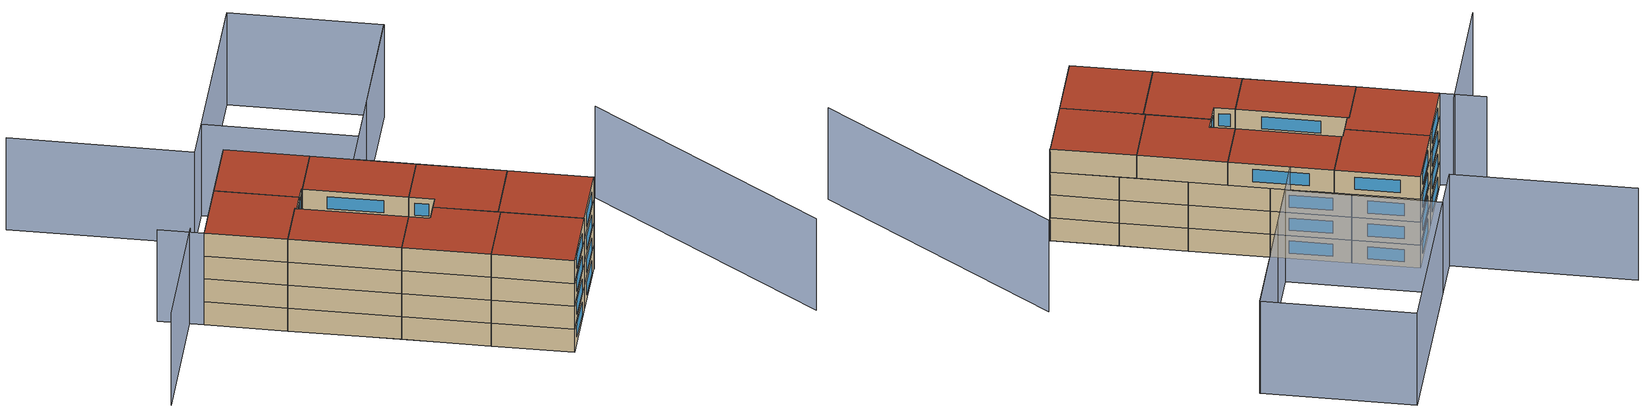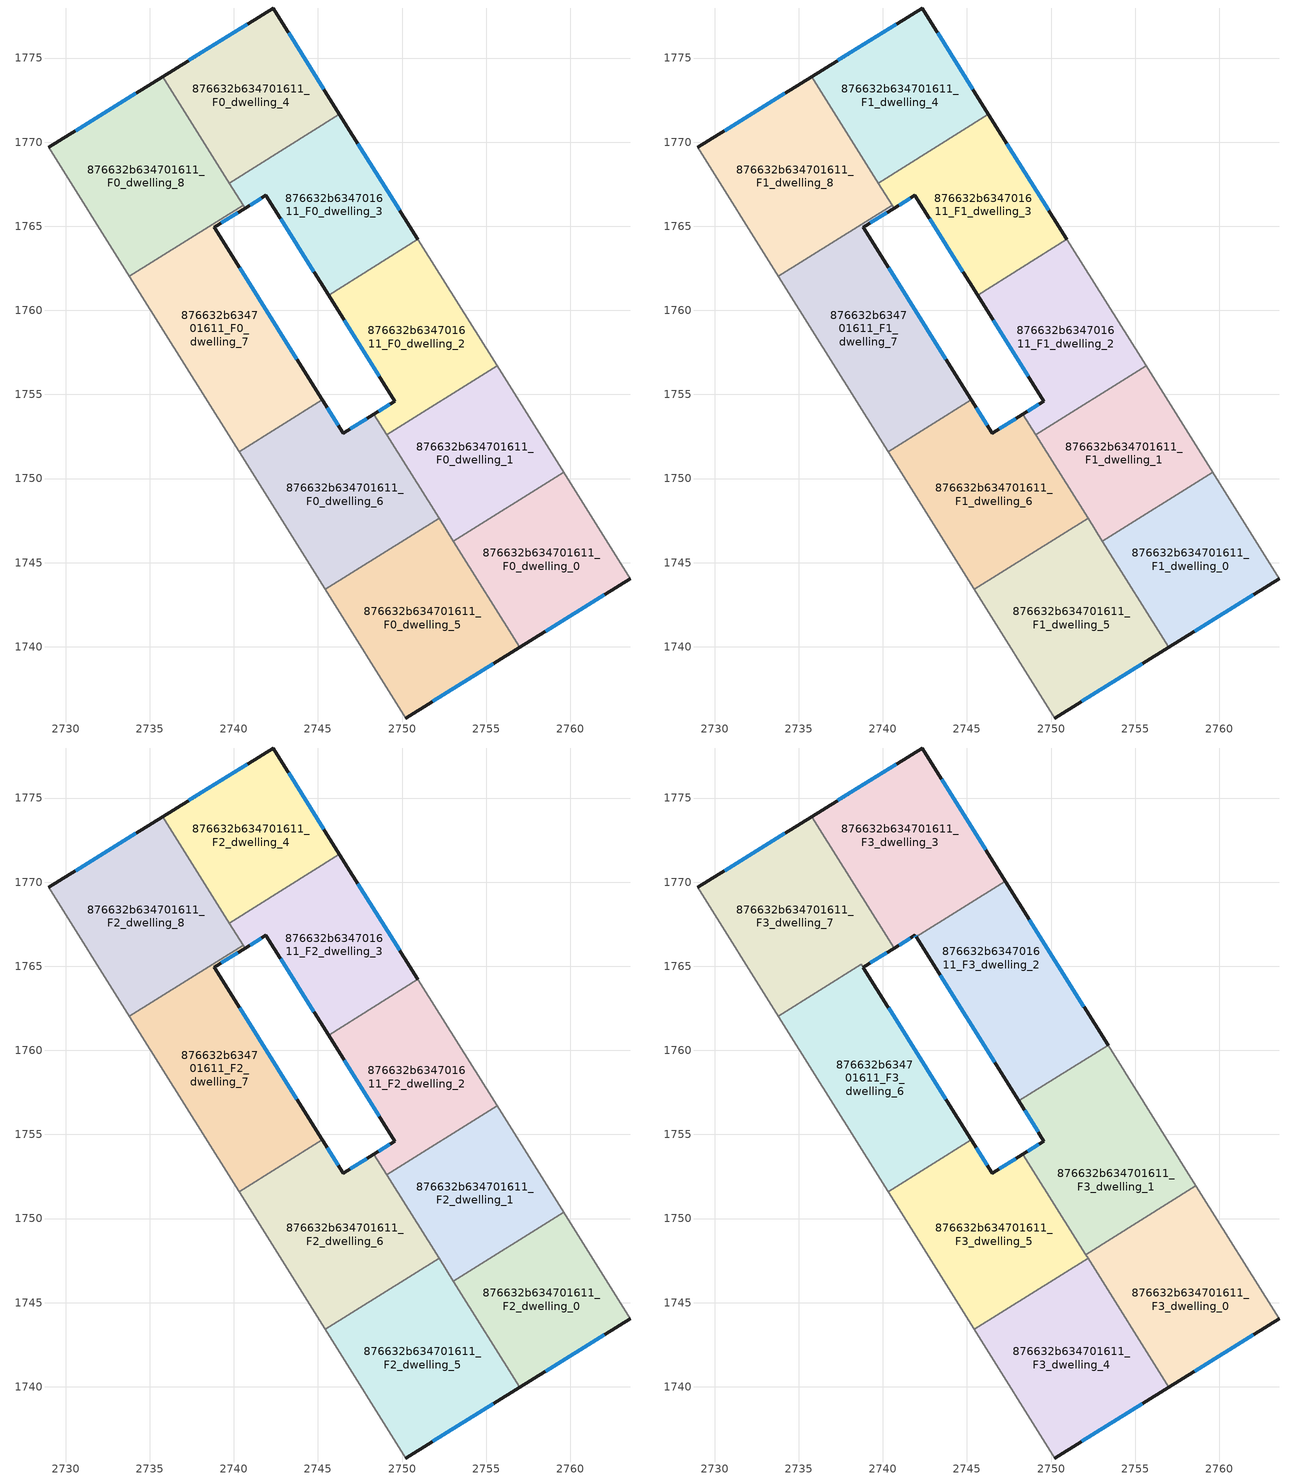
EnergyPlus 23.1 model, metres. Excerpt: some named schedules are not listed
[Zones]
876632b634701611_F0_dwelling_0
 floor ground (EU_floor_Construction): 2759.61,1750.38 2763.57,1744.06 2757,1739.98 2753.05,1746.29 z0
 wall outside (EU_wall_Construction): 2757,1739.98 2763.57,1744.06 z0:3
 wall adiabatic (EU_wall_Construction): 2763.57,1744.06 2759.61,1750.38 z0:3
 wall to 876632b634701611_F0_dwelling_1 (EU_wall_Construction): 2759.61,1750.38 2753.05,1746.29 z0:3
 wall to 876632b634701611_F0_dwelling_5 (EU_wall_Construction): 2753.05,1746.29 2757,1739.98 z0:3
 window (EU_Window_Construction): 2758.54,1740.94 2762.03,1743.1 z0.7:2.3
876632b634701611_F0_dwelling_1
 floor ground (EU_floor_Construction): 2755.65,1756.7 2759.61,1750.38 2753.05,1746.29 2749.1,1752.6 z0
 wall adiabatic (EU_wall_Construction): 2759.61,1750.38 2755.65,1756.7 z0:3
 wall to 876632b634701611_F0_dwelling_6 (EU_wall_Construction): 2749.1,1752.6 2752.21,1747.64 z0:3
 wall to 876632b634701611_F0_dwelling_2 (EU_wall_Construction): 2755.65,1756.7 2749.1,1752.6 z0:3
 wall to 876632b634701611_F0_dwelling_5 (EU_wall_Construction): 2752.21,1747.64 2753.06,1746.29 z0:3
876632b634701611_F0_dwelling_2
 floor ground (EU_floor_Construction): 2750.95,1764.21 2755.65,1756.7 2749.1,1752.6 2748.33,1753.83 2749.58,1754.61 2745.64,1760.89 z0
 wall outside (EU_wall_Construction): 2745.64,1760.89 2749.58,1754.61 2748.33,1753.83 z0:3
 wall to 876632b634701611_F0_dwelling_3 (EU_wall_Construction): 2750.95,1764.21 2745.64,1760.89 z0:3
 wall adiabatic (EU_wall_Construction): 2755.65,1756.7 2750.95,1764.21 z0:3
 wall to 876632b634701611_F0_dwelling_6 (EU_wall_Construction): 2748.33,1753.83 2749.1,1752.6 z0:3
 window (EU_Window_Construction): 2749.29,1754.43 2748.62,1754.02 / 2746.57,1759.42 2748.65,1756.09 z0.7:2.3
876632b634701611_F0_dwelling_3
 floor ground (EU_floor_Construction): 2746.28,1771.66 2750.95,1764.21 2745.64,1760.89 2741.91,1766.84 2740.67,1766.07 2739.74,1767.56 z0
 wall outside (EU_wall_Construction): 2750.95,1764.21 2746.28,1771.66 / 2740.67,1766.07 2741.91,1766.84 2745.64,1760.89 z0:3
 wall to 876632b634701611_F0_dwelling_4 (EU_wall_Construction): 2746.28,1771.66 2739.74,1767.56 z0:3
 wall to 876632b634701611_F0_dwelling_8 (EU_wall_Construction): 2739.74,1767.56 2740.56,1766.25 z0:3
 wall to 876632b634701611_F0_dwelling_7 (EU_wall_Construction): 2740.56,1766.25 2740.67,1766.07 z0:3
 window (EU_Window_Construction): 2749.85,1765.96 2747.38,1769.91 / 2742.79,1765.44 2744.77,1762.29 / 2740.96,1766.25 2741.62,1766.66 z0.7:2.3
876632b634701611_F0_dwelling_4
 floor ground (EU_floor_Construction): 2742.33,1777.97 2746.28,1771.66 2739.74,1767.56 2735.78,1773.89 z0
 wall outside (EU_wall_Construction): 2746.28,1771.66 2742.33,1777.97 2735.78,1773.89 z0:3
 wall to 876632b634701611_F0_dwelling_8 (EU_wall_Construction): 2735.78,1773.89 2739.74,1767.56 z0:3
 window (EU_Window_Construction): 2740.79,1777.02 2737.31,1774.85 / 2745.36,1773.14 2743.26,1776.49 z0.7:2.3
876632b634701611_F0_dwelling_5
 floor ground (EU_floor_Construction): 2752.21,1747.64 2757,1739.98 2750.23,1735.77 2745.45,1743.41 z0
 wall outside (EU_wall_Construction): 2750.23,1735.77 2757,1739.98 z0:3
 wall adiabatic (EU_wall_Construction): 2745.45,1743.41 2750.23,1735.77 z0:3
 wall to 876632b634701611_F0_dwelling_6 (EU_wall_Construction): 2752.21,1747.64 2745.45,1743.41 z0:3
 window (EU_Window_Construction): 2751.82,1736.76 2755.41,1738.99 z0.7:2.3
876632b634701611_F0_dwelling_6
 floor ground (EU_floor_Construction): 2748.33,1753.83 2752.21,1747.64 2745.45,1743.41 2740.32,1751.6 2745.25,1754.69 2746.5,1752.7 z0
 wall outside (EU_wall_Construction): 2748.33,1753.83 2746.5,1752.7 2745.25,1754.69 z0:3
 wall adiabatic (EU_wall_Construction): 2740.32,1751.6 2745.45,1743.41 z0:3
 wall to 876632b634701611_F0_dwelling_7 (EU_wall_Construction): 2745.25,1754.69 2740.32,1751.6 z0:3
 window (EU_Window_Construction): 2747.9,1753.57 2746.93,1752.96 / 2746.21,1753.16 2745.55,1754.22 z0.7:2.3
876632b634701611_F0_dwelling_7
 floor ground (EU_floor_Construction): 2740.67,1766.07 2738.84,1764.93 2745.25,1754.69 2740.32,1751.6 2733.8,1762.02 2740.56,1766.25 z0
 wall outside (EU_wall_Construction): 2745.25,1754.69 2738.84,1764.93 2740.67,1766.07 z0:3
 wall adiabatic (EU_wall_Construction): 2733.8,1762.02 2740.32,1751.6 z0:3
 wall to 876632b634701611_F0_dwelling_8 (EU_wall_Construction): 2740.56,1766.25 2733.8,1762.02 z0:3
 window (EU_Window_Construction): 2739.27,1765.19 2740.24,1765.8 / 2743.75,1757.09 2740.35,1762.52 z0.7:2.3
876632b634701611_F0_dwelling_8
 floor ground (EU_floor_Construction): 2735.78,1773.89 2740.56,1766.25 2733.8,1762.02 2729,1769.68 z0
 wall outside (EU_wall_Construction): 2735.78,1773.89 2729,1769.68 z0:3
 wall adiabatic (EU_wall_Construction): 2729,1769.68 2733.8,1762.02 z0:3
 window (EU_Window_Construction): 2734.18,1772.91 2730.59,1770.67 z0.7:2.3
876632b634701611_F1_dwelling_0
 floor to 876632b634701611_F0_dwelling_0 (EU_floor_Construction): 2759.61,1750.38 2763.57,1744.06 2757,1739.98 2753.05,1746.29 z3
 wall outside (EU_wall_Construction): 2757,1739.98 2763.57,1744.06 z3:6
 wall adiabatic (EU_wall_Construction): 2763.57,1744.06 2759.61,1750.38 z3:6
 wall to 876632b634701611_F1_dwelling_1 (EU_wall_Construction): 2759.61,1750.38 2753.05,1746.29 z3:6
 wall to 876632b634701611_F1_dwelling_5 (EU_wall_Construction): 2753.05,1746.29 2757,1739.98 z3:6
 window (EU_Window_Construction): 2758.54,1740.94 2762.03,1743.1 z3.7:5.3
876632b634701611_F1_dwelling_1
 floor to 876632b634701611_F0_dwelling_1 (EU_floor_Construction): 2755.65,1756.7 2759.61,1750.38 2753.05,1746.29 2749.1,1752.6 z3
 wall adiabatic (EU_wall_Construction): 2759.61,1750.38 2755.65,1756.7 z3:6
 wall to 876632b634701611_F1_dwelling_6 (EU_wall_Construction): 2749.1,1752.6 2752.21,1747.64 z3:6
 wall to 876632b634701611_F1_dwelling_2 (EU_wall_Construction): 2755.65,1756.7 2749.1,1752.6 z3:6
 wall to 876632b634701611_F1_dwelling_5 (EU_wall_Construction): 2752.21,1747.64 2753.06,1746.29 z3:6
876632b634701611_F1_dwelling_2
 floor to 876632b634701611_F0_dwelling_2 (EU_floor_Construction): 2750.95,1764.21 2755.65,1756.7 2749.1,1752.6 2748.33,1753.83 2749.58,1754.61 2745.64,1760.89 z3
 wall outside (EU_wall_Construction): 2745.64,1760.89 2749.58,1754.61 2748.33,1753.83 z3:6
 wall to 876632b634701611_F1_dwelling_3 (EU_wall_Construction): 2750.95,1764.21 2745.64,1760.89 z3:6
 wall adiabatic (EU_wall_Construction): 2755.65,1756.7 2750.95,1764.21 z3:6
 wall to 876632b634701611_F1_dwelling_6 (EU_wall_Construction): 2748.33,1753.83 2749.1,1752.6 z3:6
 window (EU_Window_Construction): 2749.29,1754.43 2748.62,1754.02 / 2746.57,1759.42 2748.65,1756.09 z3.7:5.3
876632b634701611_F1_dwelling_3
 floor to 876632b634701611_F0_dwelling_3 (EU_floor_Construction): 2746.28,1771.66 2750.95,1764.21 2745.64,1760.89 2741.91,1766.84 2740.67,1766.07 2739.74,1767.56 z3
 wall outside (EU_wall_Construction): 2750.95,1764.21 2746.28,1771.66 / 2740.67,1766.07 2741.91,1766.84 2745.64,1760.89 z3:6
 wall to 876632b634701611_F1_dwelling_4 (EU_wall_Construction): 2746.28,1771.66 2739.74,1767.56 z3:6
 wall to 876632b634701611_F1_dwelling_8 (EU_wall_Construction): 2739.74,1767.56 2740.56,1766.25 z3:6
 wall to 876632b634701611_F1_dwelling_7 (EU_wall_Construction): 2740.56,1766.25 2740.67,1766.07 z3:6
 window (EU_Window_Construction): 2749.85,1765.96 2747.38,1769.91 / 2742.79,1765.44 2744.77,1762.29 / 2740.96,1766.25 2741.62,1766.66 z3.7:5.3
876632b634701611_F1_dwelling_4
 floor to 876632b634701611_F0_dwelling_4 (EU_floor_Construction): 2742.33,1777.97 2746.28,1771.66 2739.74,1767.56 2735.78,1773.89 z3
 wall outside (EU_wall_Construction): 2746.28,1771.66 2742.33,1777.97 2735.78,1773.89 z3:6
 wall to 876632b634701611_F1_dwelling_8 (EU_wall_Construction): 2735.78,1773.89 2739.74,1767.56 z3:6
 window (EU_Window_Construction): 2740.79,1777.02 2737.31,1774.85 / 2745.36,1773.14 2743.26,1776.49 z3.7:5.3
876632b634701611_F1_dwelling_5
 floor to 876632b634701611_F0_dwelling_5 (EU_floor_Construction): 2752.21,1747.64 2757,1739.98 2750.23,1735.77 2745.45,1743.41 z3
 wall outside (EU_wall_Construction): 2750.23,1735.77 2757,1739.98 z3:6
 wall adiabatic (EU_wall_Construction): 2745.45,1743.41 2750.23,1735.77 z3:6
 wall to 876632b634701611_F1_dwelling_6 (EU_wall_Construction): 2752.21,1747.64 2745.45,1743.41 z3:6
 window (EU_Window_Construction): 2751.82,1736.76 2755.41,1738.99 z3.7:5.3
876632b634701611_F1_dwelling_6
 floor to 876632b634701611_F0_dwelling_6 (EU_floor_Construction): 2748.33,1753.83 2752.21,1747.64 2745.45,1743.41 2740.32,1751.6 2745.25,1754.69 2746.5,1752.7 z3
 wall outside (EU_wall_Construction): 2748.33,1753.83 2746.5,1752.7 2745.25,1754.69 z3:6
 wall adiabatic (EU_wall_Construction): 2740.32,1751.6 2745.45,1743.41 z3:6
 wall to 876632b634701611_F1_dwelling_7 (EU_wall_Construction): 2745.25,1754.69 2740.32,1751.6 z3:6
 window (EU_Window_Construction): 2747.9,1753.57 2746.93,1752.96 / 2746.21,1753.16 2745.55,1754.22 z3.7:5.3
876632b634701611_F1_dwelling_7
 floor to 876632b634701611_F0_dwelling_7 (EU_floor_Construction): 2740.67,1766.07 2738.84,1764.93 2745.25,1754.69 2740.32,1751.6 2733.8,1762.02 2740.56,1766.25 z3
 wall outside (EU_wall_Construction): 2745.25,1754.69 2738.84,1764.93 2740.67,1766.07 z3:6
 wall adiabatic (EU_wall_Construction): 2733.8,1762.02 2740.32,1751.6 z3:6
 wall to 876632b634701611_F1_dwelling_8 (EU_wall_Construction): 2740.56,1766.25 2733.8,1762.02 z3:6
 window (EU_Window_Construction): 2739.27,1765.19 2740.24,1765.8 / 2743.75,1757.09 2740.35,1762.52 z3.7:5.3
876632b634701611_F1_dwelling_8
 floor to 876632b634701611_F0_dwelling_8 (EU_floor_Construction): 2735.78,1773.89 2740.56,1766.25 2733.8,1762.02 2729,1769.68 z3
 wall outside (EU_wall_Construction): 2735.78,1773.89 2729,1769.68 z3:6
 wall adiabatic (EU_wall_Construction): 2729,1769.68 2733.8,1762.02 z3:6
 window (EU_Window_Construction): 2734.18,1772.91 2730.59,1770.67 z3.7:5.3
876632b634701611_F2_dwelling_0
 floor to 876632b634701611_F1_dwelling_0 (EU_floor_Construction): 2759.61,1750.38 2763.57,1744.06 2757,1739.98 2753.05,1746.29 z6
 wall outside (EU_wall_Construction): 2757,1739.98 2763.57,1744.06 z6:9
 wall adiabatic (EU_wall_Construction): 2763.57,1744.06 2759.61,1750.38 z6:9
 wall to 876632b634701611_F2_dwelling_1 (EU_wall_Construction): 2759.61,1750.38 2753.05,1746.29 z6:9
 wall to 876632b634701611_F2_dwelling_5 (EU_wall_Construction): 2753.05,1746.29 2757,1739.98 z6:9
 window (EU_Window_Construction): 2758.54,1740.94 2762.03,1743.1 z6.7:8.3
876632b634701611_F2_dwelling_1
 floor to 876632b634701611_F1_dwelling_1 (EU_floor_Construction): 2755.65,1756.7 2759.61,1750.38 2753.05,1746.29 2749.1,1752.6 z6
 wall adiabatic (EU_wall_Construction): 2759.61,1750.38 2755.65,1756.7 z6:9
 wall to 876632b634701611_F2_dwelling_6 (EU_wall_Construction): 2749.1,1752.6 2752.21,1747.64 z6:9
 wall to 876632b634701611_F2_dwelling_2 (EU_wall_Construction): 2755.65,1756.7 2749.1,1752.6 z6:9
 wall to 876632b634701611_F2_dwelling_5 (EU_wall_Construction): 2752.21,1747.64 2753.06,1746.29 z6:9
 ceiling adiabatic (EU_roof_Construction): 2758.62,1751.96 2755.65,1756.7 2749.1,1752.6 2752.07,1747.86 z9
876632b634701611_F2_dwelling_2
 floor to 876632b634701611_F1_dwelling_2 (EU_floor_Construction): 2750.95,1764.21 2755.65,1756.7 2749.1,1752.6 2748.33,1753.83 2749.58,1754.61 2745.64,1760.89 z6
 wall outside (EU_wall_Construction): 2745.64,1760.89 2749.58,1754.61 2748.33,1753.83 z6:9
 wall to 876632b634701611_F2_dwelling_3 (EU_wall_Construction): 2750.95,1764.21 2745.64,1760.89 z6:9
 wall adiabatic (EU_wall_Construction): 2755.65,1756.7 2750.95,1764.21 z6:9
 wall to 876632b634701611_F2_dwelling_6 (EU_wall_Construction): 2748.33,1753.83 2749.1,1752.6 z6:9
 window (EU_Window_Construction): 2749.29,1754.43 2748.62,1754.02 / 2746.57,1759.42 2748.65,1756.09 z6.7:8.3
876632b634701611_F2_dwelling_3
 floor to 876632b634701611_F1_dwelling_3 (EU_floor_Construction): 2746.28,1771.66 2750.95,1764.21 2745.64,1760.89 2741.91,1766.84 2740.67,1766.07 2739.74,1767.56 z6
 wall outside (EU_wall_Construction): 2750.95,1764.21 2746.28,1771.66 / 2740.67,1766.07 2741.91,1766.84 2745.64,1760.89 z6:9
 wall to 876632b634701611_F2_dwelling_4 (EU_wall_Construction): 2746.28,1771.66 2739.74,1767.56 z6:9
 wall to 876632b634701611_F2_dwelling_8 (EU_wall_Construction): 2739.74,1767.56 2740.56,1766.25 z6:9
 wall to 876632b634701611_F2_dwelling_7 (EU_wall_Construction): 2740.56,1766.25 2740.67,1766.07 z6:9
 window (EU_Window_Construction): 2749.85,1765.96 2747.38,1769.91 / 2742.79,1765.44 2744.77,1762.29 / 2740.96,1766.25 2741.62,1766.66 z6.7:8.3
876632b634701611_F2_dwelling_4
 floor to 876632b634701611_F1_dwelling_4 (EU_floor_Construction): 2742.33,1777.97 2746.28,1771.66 2739.74,1767.56 2735.78,1773.89 z6
 wall outside (EU_wall_Construction): 2746.28,1771.66 2742.33,1777.97 2735.78,1773.89 z6:9
 wall to 876632b634701611_F2_dwelling_8 (EU_wall_Construction): 2735.78,1773.89 2739.74,1767.56 z6:9
 window (EU_Window_Construction): 2740.79,1777.02 2737.31,1774.85 / 2745.36,1773.14 2743.26,1776.49 z6.7:8.3
876632b634701611_F2_dwelling_5
 floor to 876632b634701611_F1_dwelling_5 (EU_floor_Construction): 2752.21,1747.64 2757,1739.98 2750.23,1735.77 2745.45,1743.41 z6
 wall outside (EU_wall_Construction): 2750.23,1735.77 2757,1739.98 z6:9
 wall adiabatic (EU_wall_Construction): 2745.45,1743.41 2750.23,1735.77 z6:9
 wall to 876632b634701611_F2_dwelling_6 (EU_wall_Construction): 2752.21,1747.64 2745.45,1743.41 z6:9
 window (EU_Window_Construction): 2751.82,1736.76 2755.41,1738.99 z6.7:8.3
876632b634701611_F2_dwelling_6
 floor to 876632b634701611_F1_dwelling_6 (EU_floor_Construction): 2748.33,1753.83 2752.21,1747.64 2745.45,1743.41 2740.32,1751.6 2745.25,1754.69 2746.5,1752.7 z6
 wall outside (EU_wall_Construction): 2748.33,1753.83 2746.5,1752.7 2745.25,1754.69 z6:9
 wall adiabatic (EU_wall_Construction): 2740.32,1751.6 2745.45,1743.41 z6:9
 wall to 876632b634701611_F2_dwelling_7 (EU_wall_Construction): 2745.25,1754.69 2740.32,1751.6 z6:9
 window (EU_Window_Construction): 2747.9,1753.57 2746.93,1752.96 / 2746.21,1753.16 2745.55,1754.22 z6.7:8.3
876632b634701611_F2_dwelling_7
 floor to 876632b634701611_F1_dwelling_7 (EU_floor_Construction): 2740.67,1766.07 2738.84,1764.93 2745.25,1754.69 2740.32,1751.6 2733.8,1762.02 2740.56,1766.25 z6
 wall outside (EU_wall_Construction): 2745.25,1754.69 2738.84,1764.93 2740.67,1766.07 z6:9
 wall adiabatic (EU_wall_Construction): 2733.8,1762.02 2740.32,1751.6 z6:9
 wall to 876632b634701611_F2_dwelling_8 (EU_wall_Construction): 2740.56,1766.25 2733.8,1762.02 z6:9
 window (EU_Window_Construction): 2739.27,1765.19 2740.24,1765.8 / 2743.75,1757.09 2740.35,1762.52 z6.7:8.3
876632b634701611_F2_dwelling_8
 floor to 876632b634701611_F1_dwelling_8 (EU_floor_Construction): 2735.78,1773.89 2740.56,1766.25 2733.8,1762.02 2729,1769.68 z6
 wall outside (EU_wall_Construction): 2735.78,1773.89 2729,1769.68 z6:9
 wall adiabatic (EU_wall_Construction): 2729,1769.68 2733.8,1762.02 z6:9
 window (EU_Window_Construction): 2734.18,1772.91 2730.59,1770.67 z6.7:8.3
876632b634701611_F3_dwelling_0
 floor to 876632b634701611_F2_dwelling_0 (EU_floor_Construction): 2759.61,1750.38 2763.57,1744.06 2757,1739.98 2753.06,1746.29 z9
 floor to 876632b634701611_F2_dwelling_1 (EU_floor_Construction): 2758.62,1751.96 2759.61,1750.38 2753.06,1746.29 2752.07,1747.86 z9
 wall outside (EU_wall_Construction): 2757,1739.98 2763.57,1744.06 z9:12
 wall adiabatic (EU_wall_Construction): 2763.57,1744.06 2758.62,1751.96 z9:12
 wall to 876632b634701611_F3_dwelling_1 (EU_wall_Construction): 2758.62,1751.96 2752.07,1747.86 z9:12
 wall to 876632b634701611_F3_dwelling_4 (EU_wall_Construction): 2752.21,1747.64 2757,1739.98 z9:12
 wall to 876632b634701611_F3_dwelling_5 (EU_wall_Construction): 2752.07,1747.86 2752.21,1747.64 z9:12
 window (EU_Window_Construction): 2758.54,1740.94 2762.03,1743.1 z9.7:11.3
 roof outside (EU_roof_Construction): 2763.57,1744.06 2758.62,1751.96 2752.07,1747.86 2757,1739.98 z12
876632b634701611_F3_dwelling_1
 floor to 876632b634701611_F2_dwelling_2 (EU_floor_Construction): 2753.39,1760.31 2755.65,1756.7 2749.1,1752.6 2748.33,1753.83 2749.58,1754.61 2748.08,1756.99 z9
 floor adiabatic (EU_floor_Construction): 2755.65,1756.7 2758.62,1751.96 2752.07,1747.86 2749.1,1752.6 z9
 wall outside (EU_wall_Construction): 2748.08,1756.99 2749.58,1754.61 2748.33,1753.83 z9:12
 wall to 876632b634701611_F3_dwelling_2 (EU_wall_Construction): 2753.39,1760.31 2748.08,1756.99 z9:12
 wall adiabatic (EU_wall_Construction): 2758.62,1751.96 2753.39,1760.31 z9:12
 wall to 876632b634701611_F3_dwelling_5 (EU_wall_Construction): 2748.33,1753.83 2752.07,1747.86 z9:12
 window (EU_Window_Construction): 2749.29,1754.43 2748.62,1754.02 / 2748.43,1756.43 2749.23,1755.17 z9.7:11.3
 roof outside (EU_roof_Construction): 2758.62,1751.96 2753.39,1760.31 2748.08,1756.99 2749.58,1754.61 2748.33,1753.83 2752.07,1747.86 z12
876632b634701611_F3_dwelling_2
 floor to 876632b634701611_F2_dwelling_2 (EU_floor_Construction): 2750.95,1764.21 2753.39,1760.31 2748.08,1756.99 2745.64,1760.89 z9
 floor to 876632b634701611_F2_dwelling_3 (EU_floor_Construction): 2747.28,1770.06 2750.95,1764.21 2745.64,1760.89 2741.98,1766.74 z9
 wall outside (EU_wall_Construction): 2741.98,1766.74 2748.08,1756.99 / 2753.39,1760.31 2747.28,1770.06 z9:12
 wall to 876632b634701611_F3_dwelling_3 (EU_wall_Construction): 2747.28,1770.06 2741.98,1766.74 z9:12
 window (EU_Window_Construction): 2743.41,1764.45 2746.65,1759.28 / 2751.96,1762.6 2748.72,1767.77 z9.7:11.3
 roof outside (EU_roof_Construction): 2753.39,1760.31 2747.28,1770.06 2741.98,1766.74 2748.08,1756.99 z12
876632b634701611_F3_dwelling_3
 floor to 876632b634701611_F2_dwelling_3 (EU_floor_Construction): 2746.28,1771.66 2747.28,1770.06 2741.98,1766.74 2741.91,1766.84 2740.67,1766.07 2739.74,1767.56 z9
 floor to 876632b634701611_F2_dwelling_4 (EU_floor_Construction): 2742.33,1777.97 2746.28,1771.66 2739.74,1767.56 2735.78,1773.89 z9
 wall outside (EU_wall_Construction): 2747.28,1770.06 2742.33,1777.97 2735.78,1773.89 / 2740.67,1766.07 2741.91,1766.84 2741.98,1766.74 z9:12
 wall to 876632b634701611_F3_dwelling_7 (EU_wall_Construction): 2735.78,1773.89 2740.67,1766.07 z9:12
 window (EU_Window_Construction): 2740.79,1777.02 2737.31,1774.85 / 2746.12,1771.92 2743.5,1776.12 / 2741.93,1766.82 2741.96,1766.76 / 2740.96,1766.25 2741.62,1766.66 z9.7:11.3
 roof outside (EU_roof_Construction): 2747.28,1770.06 2742.33,1777.97 2735.78,1773.89 2740.67,1766.07 2741.91,1766.84 2741.98,1766.74 z12
876632b634701611_F3_dwelling_4
 floor to 876632b634701611_F2_dwelling_5 (EU_floor_Construction): 2752.21,1747.64 2757,1739.98 2750.23,1735.77 2745.45,1743.41 z9
 wall outside (EU_wall_Construction): 2750.23,1735.77 2757,1739.98 z9:12
 wall adiabatic (EU_wall_Construction): 2745.45,1743.41 2750.23,1735.77 z9:12
 wall to 876632b634701611_F3_dwelling_5 (EU_wall_Construction): 2752.21,1747.64 2745.45,1743.41 z9:12
 window (EU_Window_Construction): 2751.82,1736.76 2755.41,1738.99 z9.7:11.3
 roof outside (EU_roof_Construction): 2757,1739.98 2752.21,1747.64 2745.45,1743.41 2750.23,1735.77 z12
876632b634701611_F3_dwelling_5
 floor to 876632b634701611_F2_dwelling_6 (EU_floor_Construction): 2748.33,1753.83 2752.21,1747.64 2745.45,1743.41 2740.32,1751.6 2745.25,1754.69 2746.5,1752.7 z9
 wall outside (EU_wall_Construction): 2748.33,1753.83 2746.5,1752.7 2745.25,1754.69 z9:12
 wall adiabatic (EU_wall_Construction): 2740.32,1751.6 2745.45,1743.41 z9:12
 wall to 876632b634701611_F3_dwelling_6 (EU_wall_Construction): 2745.25,1754.69 2740.32,1751.6 z9:12
 window (EU_Window_Construction): 2747.9,1753.57 2746.93,1752.96 / 2746.21,1753.16 2745.55,1754.22 z9.7:11.3
 roof outside (EU_roof_Construction): 2752.21,1747.64 2748.33,1753.83 2746.5,1752.7 2745.25,1754.69 2740.32,1751.6 2745.45,1743.41 z12
876632b634701611_F3_dwelling_6
 floor to 876632b634701611_F2_dwelling_7 (EU_floor_Construction): 2738.73,1765.11 2745.25,1754.69 2740.32,1751.6 2733.8,1762.02 z9
 wall outside (EU_wall_Construction): 2745.25,1754.69 2738.84,1764.92 z9:12
 wall adiabatic (EU_wall_Construction): 2733.8,1762.02 2740.32,1751.6 z9:12
 wall to 876632b634701611_F3_dwelling_7 (EU_wall_Construction): 2738.84,1764.93 2738.73,1765.11 2733.8,1762.02 z9:12
 window (EU_Window_Construction): 2743.75,1757.09 2740.35,1762.52 z9.7:11.3
 roof outside (EU_roof_Construction): 2745.25,1754.69 2738.84,1764.92 2738.73,1765.11 2733.8,1762.02 2740.32,1751.6 z12
876632b634701611_F3_dwelling_7
 floor to 876632b634701611_F2_dwelling_8 (EU_floor_Construction): 2735.78,1773.89 2740.56,1766.25 2733.8,1762.02 2729,1769.68 z9
 floor to 876632b634701611_F2_dwelling_7 (EU_floor_Construction): 2740.56,1766.25 2740.67,1766.07 2738.84,1764.93 2738.73,1765.11 z9
 wall outside (EU_wall_Construction): 2735.78,1773.89 2729,1769.68 / 2738.84,1764.93 2740.67,1766.07 z9:12
 wall adiabatic (EU_wall_Construction): 2729,1769.68 2733.8,1762.02 z9:12
 window (EU_Window_Construction): 2734.18,1772.91 2730.59,1770.67 / 2739.27,1765.19 2740.24,1765.8 z9.7:11.3
 roof outside (EU_roof_Construction): 2738.84,1764.93 2740.67,1766.07 2735.78,1773.89 2729,1769.68 2733.8,1762.02 2738.73,1765.11 z12
shading: 2772.68,1720.73 2773.92,1752.36 / 2726.31,1773.98 2750.23,1735.77 / 2763.6,1744 2749.8,1766.05 / 2749.8,1766.05 2771.26,1779.48 / 2728.78,1771.42 2715.19,1762.91 / 2762.25,1793.88 2740.04,1780.06 / 2740.04,1780.06 2729.26,1797.37 / 2744.49,1782.83 2762.28,1793.91 / 2762.28,1793.91 2771.28,1779.45 / 2771.28,1779.45 2753.49,1768.38 / 2753.49,1768.38 2744.49,1782.83 z0:12
[Building]
EU S2 Campaign: North Axis=0; Terrain=City; Solar Distribution=FullExterior
[Site:Location]
Budapest.Ferenc.Liszt.Intl.AP: Latitude=47.437; Longitude=19.256; Time Zone=1; Elevation=185
[SizingPeriod:WeatherFileDays]
AnnualSizingPeriod: Begin Month=1; Begin Day of Month=1; End Month=12; End Day of Month=31; Day of Week for Start Day=Monday; Use Weather File Daylight Saving Period=No; Use Weather File Rain and Snow Indicators=No
[MATERIAL]
EU_InternalMass_Material: Roughness=MediumRough; Thickness=0.1; Conductivity=1; Density=1800; Specific Heat=900; Thermal Absorptance=0.9; Solar Absorptance=0.7; Visible Absorptance=0.7
[MATERIAL:NOMASS] Roughness=MediumRough; Thermal Absorptance=0.9; Solar Absorptance=0.7; Visible Absorptance=0.7
Name | Thermal Resistance
EU_wall_NoMass | 0.832559
EU_roof_NoMass | 1.39638
EU_floor_NoMass | 0.872794
[WINDOWMATERIAL:SIMPLEGLAZINGSYSTEM]
EU_Window_SimpleGlazing: UFactor=2.79869; Solar Heat Gain Coefficient=0.75; Visible Transmittance=0.75
[CONSTRUCTION]
EU_wall_Construction: EU_wall_NoMass
EU_roof_Construction: EU_roof_NoMass
EU_floor_Construction: EU_floor_NoMass
EU_Window_Construction: EU_Window_SimpleGlazing
EU_InternalMass_Construction: EU_InternalMass_Material
[ZONE] Type=1; Multiplier=1; Ceiling Height=autocalculate; Floor Area=autocalculate; Part of Total Floor Area=Yes
Name | Volume
876632b634701611_F0_dwelling_0; 876632b634701611_F1_dwelling_0; 876632b634701611_F2_dwelling_0 | 172.781
876632b634701611_F3_dwelling_0 | 215.975
876632b634701611_F0_dwelling_1; 876632b634701611_F1_dwelling_1; 876632b634701611_F2_dwelling_1 | 172.783
876632b634701611_F3_dwelling_1 | 215.981
876632b634701611_F0_dwelling_2; 876632b634701611_F1_dwelling_2; 876632b634701611_F2_dwelling_2 | 172.777
876632b634701611_F3_dwelling_2 | 215.992
876632b634701611_F0_dwelling_3; 876632b634701611_F1_dwelling_3; 876632b634701611_F2_dwelling_3 | 172.793
876632b634701611_F3_dwelling_3 | 215.967
876632b634701611_F0_dwelling_4; 876632b634701611_F1_dwelling_4; 876632b634701611_F2_dwelling_4 | 172.778
876632b634701611_F3_dwelling_4; 876632b634701611_F0_dwelling_5; 876632b634701611_F1_dwelling_5; 876632b634701611_F2_dwelling_5; 876632b634701611_F0_dwelling_8; 876632b634701611_F1_dwelling_8; 876632b634701611_F2_dwelling_8 | 215.969
876632b634701611_F3_dwelling_5; 876632b634701611_F0_dwelling_6; 876632b634701611_F1_dwelling_6; 876632b634701611_F2_dwelling_6 | 215.978
876632b634701611_F3_dwelling_6 | 214.6
876632b634701611_F0_dwelling_7; 876632b634701611_F1_dwelling_7; 876632b634701611_F2_dwelling_7 | 215.989
876632b634701611_F3_dwelling_7 | 217.368
[INTERNALMASS] Construction=EU_InternalMass_Construction
Name | Zone or ZoneList | Surface Area
876632b634701611_F0_dwelling_0_EU_InternalMass | 876632b634701611_F0_dwelling_0 | 57.5937
876632b634701611_F0_dwelling_1_EU_InternalMass | 876632b634701611_F0_dwelling_1 | 57.5944
876632b634701611_F0_dwelling_2_EU_InternalMass | 876632b634701611_F0_dwelling_2 | 57.5923
876632b634701611_F0_dwelling_3_EU_InternalMass | 876632b634701611_F0_dwelling_3 | 57.5976
876632b634701611_F0_dwelling_4_EU_InternalMass | 876632b634701611_F0_dwelling_4 | 57.5925
876632b634701611_F0_dwelling_5_EU_InternalMass | 876632b634701611_F0_dwelling_5 | 71.9897
876632b634701611_F0_dwelling_6_EU_InternalMass | 876632b634701611_F0_dwelling_6 | 71.9928
876632b634701611_F0_dwelling_7_EU_InternalMass | 876632b634701611_F0_dwelling_7 | 71.9962
876632b634701611_F0_dwelling_8_EU_InternalMass | 876632b634701611_F0_dwelling_8 | 71.9895
876632b634701611_F1_dwelling_0_EU_InternalMass | 876632b634701611_F1_dwelling_0 | 57.5937
876632b634701611_F1_dwelling_1_EU_InternalMass | 876632b634701611_F1_dwelling_1 | 57.5944
876632b634701611_F1_dwelling_2_EU_InternalMass | 876632b634701611_F1_dwelling_2 | 57.5923
876632b634701611_F1_dwelling_3_EU_InternalMass | 876632b634701611_F1_dwelling_3 | 57.5976
876632b634701611_F1_dwelling_4_EU_InternalMass | 876632b634701611_F1_dwelling_4 | 57.5925
876632b634701611_F1_dwelling_5_EU_InternalMass | 876632b634701611_F1_dwelling_5 | 71.9897
876632b634701611_F1_dwelling_6_EU_InternalMass | 876632b634701611_F1_dwelling_6 | 71.9928
876632b634701611_F1_dwelling_7_EU_InternalMass | 876632b634701611_F1_dwelling_7 | 71.9962
876632b634701611_F1_dwelling_8_EU_InternalMass | 876632b634701611_F1_dwelling_8 | 71.9895
876632b634701611_F2_dwelling_0_EU_InternalMass | 876632b634701611_F2_dwelling_0 | 57.5937
876632b634701611_F2_dwelling_1_EU_InternalMass | 876632b634701611_F2_dwelling_1 | 57.5944
876632b634701611_F2_dwelling_2_EU_InternalMass | 876632b634701611_F2_dwelling_2 | 57.5923
876632b634701611_F2_dwelling_3_EU_InternalMass | 876632b634701611_F2_dwelling_3 | 57.5976
876632b634701611_F2_dwelling_4_EU_InternalMass | 876632b634701611_F2_dwelling_4 | 57.5925
876632b634701611_F2_dwelling_5_EU_InternalMass | 876632b634701611_F2_dwelling_5 | 71.9897
876632b634701611_F2_dwelling_6_EU_InternalMass | 876632b634701611_F2_dwelling_6 | 71.9928
876632b634701611_F2_dwelling_7_EU_InternalMass | 876632b634701611_F2_dwelling_7 | 71.9962
876632b634701611_F2_dwelling_8_EU_InternalMass | 876632b634701611_F2_dwelling_8 | 71.9895
876632b634701611_F3_dwelling_0_EU_InternalMass | 876632b634701611_F3_dwelling_0 | 71.9917
876632b634701611_F3_dwelling_1_EU_InternalMass | 876632b634701611_F3_dwelling_1 | 71.9935
876632b634701611_F3_dwelling_2_EU_InternalMass | 876632b634701611_F3_dwelling_2 | 71.9976
876632b634701611_F3_dwelling_3_EU_InternalMass | 876632b634701611_F3_dwelling_3 | 71.9892
876632b634701611_F3_dwelling_4_EU_InternalMass | 876632b634701611_F3_dwelling_4 | 71.9897
876632b634701611_F3_dwelling_5_EU_InternalMass | 876632b634701611_F3_dwelling_5 | 71.9928
876632b634701611_F3_dwelling_6_EU_InternalMass | 876632b634701611_F3_dwelling_6 | 71.5321
876632b634701611_F3_dwelling_7_EU_InternalMass | 876632b634701611_F3_dwelling_7 | 72.4549
[OTHEREQUIPMENT] Fuel Type=Electricity; Design Level Calculation Method=Watts/Area; Power per Zone Floor Area=1; Fraction Latent=0; Fraction Radiant=0; Fraction Lost=0; Carbon Dioxide Generation Rate=0; EndUse Subcategory=EU_Step8_InternalGains
Name | Zone or ZoneList or Space or SpaceList | Schedule
EU_Step8_InternalGain_876632b634701611_F0_dwelling_0_f000 | 876632b634701611_F0_dwelling_0 | EU_Step8_GainSchedule_876632b634701611_F0_dwelling_0_f000
EU_Step8_InternalGain_876632b634701611_F0_dwelling_1_f000 | 876632b634701611_F0_dwelling_1 | EU_Step8_GainSchedule_876632b634701611_F0_dwelling_1_f000
EU_Step8_InternalGain_876632b634701611_F0_dwelling_2_f000 | 876632b634701611_F0_dwelling_2 | EU_Step8_GainSchedule_876632b634701611_F0_dwelling_2_f000
EU_Step8_InternalGain_876632b634701611_F0_dwelling_3_f000 | 876632b634701611_F0_dwelling_3 | EU_Step8_GainSchedule_876632b634701611_F0_dwelling_3_f000
EU_Step8_InternalGain_876632b634701611_F0_dwelling_4_f000 | 876632b634701611_F0_dwelling_4 | EU_Step8_GainSchedule_876632b634701611_F0_dwelling_4_f000
EU_Step8_InternalGain_876632b634701611_F0_dwelling_5_f000 | 876632b634701611_F0_dwelling_5 | EU_Step8_GainSchedule_876632b634701611_F0_dwelling_5_f000
EU_Step8_InternalGain_876632b634701611_F0_dwelling_6_f000 | 876632b634701611_F0_dwelling_6 | EU_Step8_GainSchedule_876632b634701611_F0_dwelling_6_f000
EU_Step8_InternalGain_876632b634701611_F0_dwelling_7_f000 | 876632b634701611_F0_dwelling_7 | EU_Step8_GainSchedule_876632b634701611_F0_dwelling_7_f000
EU_Step8_InternalGain_876632b634701611_F0_dwelling_8_f000 | 876632b634701611_F0_dwelling_8 | EU_Step8_GainSchedule_876632b634701611_F0_dwelling_8_f000
EU_Step8_InternalGain_876632b634701611_F1_dwelling_0_f000 | 876632b634701611_F1_dwelling_0 | EU_Step8_GainSchedule_876632b634701611_F1_dwelling_0_f000
EU_Step8_InternalGain_876632b634701611_F1_dwelling_1_f000 | 876632b634701611_F1_dwelling_1 | EU_Step8_GainSchedule_876632b634701611_F1_dwelling_1_f000
EU_Step8_InternalGain_876632b634701611_F1_dwelling_2_f000 | 876632b634701611_F1_dwelling_2 | EU_Step8_GainSchedule_876632b634701611_F1_dwelling_2_f000
EU_Step8_InternalGain_876632b634701611_F1_dwelling_3_f000 | 876632b634701611_F1_dwelling_3 | EU_Step8_GainSchedule_876632b634701611_F1_dwelling_3_f000
EU_Step8_InternalGain_876632b634701611_F1_dwelling_4_f000 | 876632b634701611_F1_dwelling_4 | EU_Step8_GainSchedule_876632b634701611_F1_dwelling_4_f000
EU_Step8_InternalGain_876632b634701611_F1_dwelling_5_f000 | 876632b634701611_F1_dwelling_5 | EU_Step8_GainSchedule_876632b634701611_F1_dwelling_5_f000
EU_Step8_InternalGain_876632b634701611_F1_dwelling_6_f000 | 876632b634701611_F1_dwelling_6 | EU_Step8_GainSchedule_876632b634701611_F1_dwelling_6_f000
EU_Step8_InternalGain_876632b634701611_F1_dwelling_7_f000 | 876632b634701611_F1_dwelling_7 | EU_Step8_GainSchedule_876632b634701611_F1_dwelling_7_f000
EU_Step8_InternalGain_876632b634701611_F1_dwelling_8_f000 | 876632b634701611_F1_dwelling_8 | EU_Step8_GainSchedule_876632b634701611_F1_dwelling_8_f000
EU_Step8_InternalGain_876632b634701611_F2_dwelling_0_f000 | 876632b634701611_F2_dwelling_0 | EU_Step8_GainSchedule_876632b634701611_F2_dwelling_0_f000
EU_Step8_InternalGain_876632b634701611_F2_dwelling_1_f000 | 876632b634701611_F2_dwelling_1 | EU_Step8_GainSchedule_876632b634701611_F2_dwelling_1_f000
EU_Step8_InternalGain_876632b634701611_F2_dwelling_2_f000 | 876632b634701611_F2_dwelling_2 | EU_Step8_GainSchedule_876632b634701611_F2_dwelling_2_f000
EU_Step8_InternalGain_876632b634701611_F2_dwelling_3_f000 | 876632b634701611_F2_dwelling_3 | EU_Step8_GainSchedule_876632b634701611_F2_dwelling_3_f000
EU_Step8_InternalGain_876632b634701611_F2_dwelling_4_f000 | 876632b634701611_F2_dwelling_4 | EU_Step8_GainSchedule_876632b634701611_F2_dwelling_4_f000
EU_Step8_InternalGain_876632b634701611_F2_dwelling_5_f000 | 876632b634701611_F2_dwelling_5 | EU_Step8_GainSchedule_876632b634701611_F2_dwelling_5_f000
EU_Step8_InternalGain_876632b634701611_F2_dwelling_6_f000 | 876632b634701611_F2_dwelling_6 | EU_Step8_GainSchedule_876632b634701611_F2_dwelling_6_f000
EU_Step8_InternalGain_876632b634701611_F2_dwelling_7_f000 | 876632b634701611_F2_dwelling_7 | EU_Step8_GainSchedule_876632b634701611_F2_dwelling_7_f000
EU_Step8_InternalGain_876632b634701611_F2_dwelling_8_f000 | 876632b634701611_F2_dwelling_8 | EU_Step8_GainSchedule_876632b634701611_F2_dwelling_8_f000
EU_Step8_InternalGain_876632b634701611_F3_dwelling_0_f000 | 876632b634701611_F3_dwelling_0 | EU_Step8_GainSchedule_876632b634701611_F3_dwelling_0_f000
EU_Step8_InternalGain_876632b634701611_F3_dwelling_1_f000 | 876632b634701611_F3_dwelling_1 | EU_Step8_GainSchedule_876632b634701611_F3_dwelling_1_f000
EU_Step8_InternalGain_876632b634701611_F3_dwelling_2_f000 | 876632b634701611_F3_dwelling_2 | EU_Step8_GainSchedule_876632b634701611_F3_dwelling_2_f000
EU_Step8_InternalGain_876632b634701611_F3_dwelling_3_f000 | 876632b634701611_F3_dwelling_3 | EU_Step8_GainSchedule_876632b634701611_F3_dwelling_3_f000
EU_Step8_InternalGain_876632b634701611_F3_dwelling_4_f000 | 876632b634701611_F3_dwelling_4 | EU_Step8_GainSchedule_876632b634701611_F3_dwelling_4_f000
EU_Step8_InternalGain_876632b634701611_F3_dwelling_5_f000 | 876632b634701611_F3_dwelling_5 | EU_Step8_GainSchedule_876632b634701611_F3_dwelling_5_f000
EU_Step8_InternalGain_876632b634701611_F3_dwelling_6_f000 | 876632b634701611_F3_dwelling_6 | EU_Step8_GainSchedule_876632b634701611_F3_dwelling_6_f000
EU_Step8_InternalGain_876632b634701611_F3_dwelling_7_f000 | 876632b634701611_F3_dwelling_7 | EU_Step8_GainSchedule_876632b634701611_F3_dwelling_7_f000
[ZONEVENTILATION:DESIGNFLOWRATE] Schedule=EU_AlwaysOn; Design Flow Rate Calculation Method=AirChanges/Hour; Air Changes per Hour=0.475469; Ventilation Type=Natural; Fan Pressure Rise=0; Fan Total Efficiency=1; Constant Term Coefficient=1; Temperature Term Coefficient=0; Velocity Term Coefficient=0; Velocity Squared Term Coefficient=0; Minimum Indoor Temperature=-100; Maximum Indoor Temperature=100; Delta Temperature=-100; Minimum Outdoor Temperature=-100; Maximum Outdoor Temperature=100; Maximum Wind Speed=40
Name | Zone or ZoneList or Space or SpaceList
EU_ConstantAir_876632b634701611_F0_dwelling_0 | 876632b634701611_F0_dwelling_0
EU_ConstantAir_876632b634701611_F0_dwelling_1 | 876632b634701611_F0_dwelling_1
EU_ConstantAir_876632b634701611_F0_dwelling_2 | 876632b634701611_F0_dwelling_2
EU_ConstantAir_876632b634701611_F0_dwelling_3 | 876632b634701611_F0_dwelling_3
EU_ConstantAir_876632b634701611_F0_dwelling_4 | 876632b634701611_F0_dwelling_4
EU_ConstantAir_876632b634701611_F0_dwelling_5 | 876632b634701611_F0_dwelling_5
EU_ConstantAir_876632b634701611_F0_dwelling_6 | 876632b634701611_F0_dwelling_6
EU_ConstantAir_876632b634701611_F0_dwelling_7 | 876632b634701611_F0_dwelling_7
EU_ConstantAir_876632b634701611_F0_dwelling_8 | 876632b634701611_F0_dwelling_8
EU_ConstantAir_876632b634701611_F1_dwelling_0 | 876632b634701611_F1_dwelling_0
EU_ConstantAir_876632b634701611_F1_dwelling_1 | 876632b634701611_F1_dwelling_1
EU_ConstantAir_876632b634701611_F1_dwelling_2 | 876632b634701611_F1_dwelling_2
EU_ConstantAir_876632b634701611_F1_dwelling_3 | 876632b634701611_F1_dwelling_3
EU_ConstantAir_876632b634701611_F1_dwelling_4 | 876632b634701611_F1_dwelling_4
EU_ConstantAir_876632b634701611_F1_dwelling_5 | 876632b634701611_F1_dwelling_5
EU_ConstantAir_876632b634701611_F1_dwelling_6 | 876632b634701611_F1_dwelling_6
EU_ConstantAir_876632b634701611_F1_dwelling_7 | 876632b634701611_F1_dwelling_7
EU_ConstantAir_876632b634701611_F1_dwelling_8 | 876632b634701611_F1_dwelling_8
EU_ConstantAir_876632b634701611_F2_dwelling_0 | 876632b634701611_F2_dwelling_0
EU_ConstantAir_876632b634701611_F2_dwelling_1 | 876632b634701611_F2_dwelling_1
EU_ConstantAir_876632b634701611_F2_dwelling_2 | 876632b634701611_F2_dwelling_2
EU_ConstantAir_876632b634701611_F2_dwelling_3 | 876632b634701611_F2_dwelling_3
EU_ConstantAir_876632b634701611_F2_dwelling_4 | 876632b634701611_F2_dwelling_4
EU_ConstantAir_876632b634701611_F2_dwelling_5 | 876632b634701611_F2_dwelling_5
EU_ConstantAir_876632b634701611_F2_dwelling_6 | 876632b634701611_F2_dwelling_6
EU_ConstantAir_876632b634701611_F2_dwelling_7 | 876632b634701611_F2_dwelling_7
EU_ConstantAir_876632b634701611_F2_dwelling_8 | 876632b634701611_F2_dwelling_8
EU_ConstantAir_876632b634701611_F3_dwelling_0 | 876632b634701611_F3_dwelling_0
EU_ConstantAir_876632b634701611_F3_dwelling_1 | 876632b634701611_F3_dwelling_1
EU_ConstantAir_876632b634701611_F3_dwelling_2 | 876632b634701611_F3_dwelling_2
EU_ConstantAir_876632b634701611_F3_dwelling_3 | 876632b634701611_F3_dwelling_3
EU_ConstantAir_876632b634701611_F3_dwelling_4 | 876632b634701611_F3_dwelling_4
EU_ConstantAir_876632b634701611_F3_dwelling_5 | 876632b634701611_F3_dwelling_5
EU_ConstantAir_876632b634701611_F3_dwelling_6 | 876632b634701611_F3_dwelling_6
EU_ConstantAir_876632b634701611_F3_dwelling_7 | 876632b634701611_F3_dwelling_7
[HVACTEMPLATE:ZONE:IDEALLOADSAIRSYSTEM] System Availability Schedule=EU_AlwaysOn; Maximum Heating Supply Air Temperature=50; Minimum Cooling Supply Air Temperature=13; Maximum Heating Supply Air Humidity Ratio=0.0156; Minimum Cooling Supply Air Humidity Ratio=0.0077; Heating Limit=NoLimit; Cooling Limit=NoLimit; Heating Availability Schedule=EU_AlwaysOn; Cooling Availability Schedule=EU_CoolingOff; Dehumidification Control Type=ConstantSensibleHeatRatio; Cooling Sensible Heat Ratio=0.7; Dehumidification Setpoint=60; Humidification Control Type=None; Humidification Setpoint=30; Outdoor Air Method=None; Outdoor Air Flow Rate per Person=0.00944; Outdoor Air Flow Rate per Zone Floor Area=0; Outdoor Air Flow Rate per Zone=0; Demand Controlled Ventilation Type=None; Outdoor Air Economizer Type=NoEconomizer; Heat Recovery Type=None; Sensible Heat Recovery Effectiveness=0.7; Latent Heat Recovery Effectiveness=0.65
Name | Template Thermostat
876632b634701611_F0_dwelling_0 | EU_HeatOnly_876632b634701611_F0_dwelling_0
876632b634701611_F0_dwelling_1 | EU_HeatOnly_876632b634701611_F0_dwelling_1
876632b634701611_F0_dwelling_2 | EU_HeatOnly_876632b634701611_F0_dwelling_2
876632b634701611_F0_dwelling_3 | EU_HeatOnly_876632b634701611_F0_dwelling_3
876632b634701611_F0_dwelling_4 | EU_HeatOnly_876632b634701611_F0_dwelling_4
876632b634701611_F0_dwelling_5 | EU_HeatOnly_876632b634701611_F0_dwelling_5
876632b634701611_F0_dwelling_6 | EU_HeatOnly_876632b634701611_F0_dwelling_6
876632b634701611_F0_dwelling_7 | EU_HeatOnly_876632b634701611_F0_dwelling_7
876632b634701611_F0_dwelling_8 | EU_HeatOnly_876632b634701611_F0_dwelling_8
876632b634701611_F1_dwelling_0 | EU_HeatOnly_876632b634701611_F1_dwelling_0
876632b634701611_F1_dwelling_1 | EU_HeatOnly_876632b634701611_F1_dwelling_1
876632b634701611_F1_dwelling_2 | EU_HeatOnly_876632b634701611_F1_dwelling_2
876632b634701611_F1_dwelling_3 | EU_HeatOnly_876632b634701611_F1_dwelling_3
876632b634701611_F1_dwelling_4 | EU_HeatOnly_876632b634701611_F1_dwelling_4
876632b634701611_F1_dwelling_5 | EU_HeatOnly_876632b634701611_F1_dwelling_5
876632b634701611_F1_dwelling_6 | EU_HeatOnly_876632b634701611_F1_dwelling_6
876632b634701611_F1_dwelling_7 | EU_HeatOnly_876632b634701611_F1_dwelling_7
876632b634701611_F1_dwelling_8 | EU_HeatOnly_876632b634701611_F1_dwelling_8
876632b634701611_F2_dwelling_0 | EU_HeatOnly_876632b634701611_F2_dwelling_0
876632b634701611_F2_dwelling_1 | EU_HeatOnly_876632b634701611_F2_dwelling_1
876632b634701611_F2_dwelling_2 | EU_HeatOnly_876632b634701611_F2_dwelling_2
876632b634701611_F2_dwelling_3 | EU_HeatOnly_876632b634701611_F2_dwelling_3
876632b634701611_F2_dwelling_4 | EU_HeatOnly_876632b634701611_F2_dwelling_4
876632b634701611_F2_dwelling_5 | EU_HeatOnly_876632b634701611_F2_dwelling_5
876632b634701611_F2_dwelling_6 | EU_HeatOnly_876632b634701611_F2_dwelling_6
876632b634701611_F2_dwelling_7 | EU_HeatOnly_876632b634701611_F2_dwelling_7
876632b634701611_F2_dwelling_8 | EU_HeatOnly_876632b634701611_F2_dwelling_8
876632b634701611_F3_dwelling_0 | EU_HeatOnly_876632b634701611_F3_dwelling_0
876632b634701611_F3_dwelling_1 | EU_HeatOnly_876632b634701611_F3_dwelling_1
876632b634701611_F3_dwelling_2 | EU_HeatOnly_876632b634701611_F3_dwelling_2
876632b634701611_F3_dwelling_3 | EU_HeatOnly_876632b634701611_F3_dwelling_3
876632b634701611_F3_dwelling_4 | EU_HeatOnly_876632b634701611_F3_dwelling_4
876632b634701611_F3_dwelling_5 | EU_HeatOnly_876632b634701611_F3_dwelling_5
876632b634701611_F3_dwelling_6 | EU_HeatOnly_876632b634701611_F3_dwelling_6
876632b634701611_F3_dwelling_7 | EU_HeatOnly_876632b634701611_F3_dwelling_7
[SIZING:ZONE] Zone Cooling Design Supply Air Temperature Input Method=SupplyAirTemperature; Zone Cooling Design Supply Air Temperature=13; Zone Heating Design Supply Air Temperature Input Method=SupplyAirTemperature; Zone Heating Design Supply Air Temperature=50; Zone Cooling Design Supply Air Humidity Ratio=0.008; Zone Heating Design Supply Air Humidity Ratio=0.008; Cooling Design Air Flow Method=DesignDay; Cooling Design Air Flow Rate=0; Cooling Minimum Air Flow per Zone Floor Area=0.000762; Cooling Minimum Air Flow=0; Cooling Minimum Air Flow Fraction=0.2; Heating Design Air Flow Method=DesignDay; Heating Design Air Flow Rate=0; Heating Maximum Air Flow per Zone Floor Area=0.002032; Heating Maximum Air Flow=0.141576; Heating Maximum Air Flow Fraction=0.3; Account for Dedicated Outdoor Air System=No; Dedicated Outdoor Air System Control Strategy=NeutralSupplyAir; Dedicated Outdoor Air Low Setpoint Temperature for Design=autosize; Dedicated Outdoor Air High Setpoint Temperature for Design=autosize; Zone Load Sizing Method=Sensible Load Only No Latent Load; Zone Latent Cooling Design Supply Air Humidity Ratio Input Method=HumidityRatioDifference; Zone Cooling Design Supply Air Humidity Ratio Difference=0.005; Zone Latent Heating Design Supply Air Humidity Ratio Input Method=HumidityRatioDifference; Zone Humidification Design Supply Air Humidity Ratio Difference=0.005
876632b634701611_F0_dwelling_0; 876632b634701611_F0_dwelling_1; 876632b634701611_F0_dwelling_2; 876632b634701611_F0_dwelling_3; 876632b634701611_F0_dwelling_4; 876632b634701611_F0_dwelling_5; 876632b634701611_F0_dwelling_6; 876632b634701611_F0_dwelling_7; 876632b634701611_F0_dwelling_8; 876632b634701611_F1_dwelling_0; 876632b634701611_F1_dwelling_1; 876632b634701611_F1_dwelling_2; 876632b634701611_F1_dwelling_3; 876632b634701611_F1_dwelling_4; 876632b634701611_F1_dwelling_5; 876632b634701611_F1_dwelling_6; 876632b634701611_F1_dwelling_7; 876632b634701611_F1_dwelling_8; 876632b634701611_F2_dwelling_0; 876632b634701611_F2_dwelling_1; 876632b634701611_F2_dwelling_2; 876632b634701611_F2_dwelling_3; 876632b634701611_F2_dwelling_4; 876632b634701611_F2_dwelling_5; 876632b634701611_F2_dwelling_6; 876632b634701611_F2_dwelling_7; 876632b634701611_F2_dwelling_8; 876632b634701611_F3_dwelling_0; 876632b634701611_F3_dwelling_1; 876632b634701611_F3_dwelling_2; 876632b634701611_F3_dwelling_3; 876632b634701611_F3_dwelling_4; 876632b634701611_F3_dwelling_5; 876632b634701611_F3_dwelling_6; 876632b634701611_F3_dwelling_7
[SCHEDULE:FILE] Column Number=1; Rows to Skip at Top=0; Number of Hours of Data=8760; Column Separator=Comma; Interpolate to Timestep=No; Minutes per Item=60; Adjust Schedule for Daylight Savings=Yes
Name | File
EU_Step8_GainSchedule_876632b634701611_F0_dwelling_0_f000 | ../../schedules/876632b634701611/876632b634701611_F0_dwelling_0_f000_gain.csv
EU_Step8_GainSchedule_876632b634701611_F0_dwelling_1_f000 | ../../schedules/876632b634701611/876632b634701611_F0_dwelling_1_f000_gain.csv
EU_Step8_GainSchedule_876632b634701611_F0_dwelling_2_f000 | ../../schedules/876632b634701611/876632b634701611_F0_dwelling_2_f000_gain.csv
EU_Step8_GainSchedule_876632b634701611_F0_dwelling_3_f000 | ../../schedules/876632b634701611/876632b634701611_F0_dwelling_3_f000_gain.csv
EU_Step8_GainSchedule_876632b634701611_F0_dwelling_4_f000 | ../../schedules/876632b634701611/876632b634701611_F0_dwelling_4_f000_gain.csv
EU_Step8_GainSchedule_876632b634701611_F0_dwelling_5_f000 | ../../schedules/876632b634701611/876632b634701611_F0_dwelling_5_f000_gain.csv
EU_Step8_GainSchedule_876632b634701611_F0_dwelling_6_f000 | ../../schedules/876632b634701611/876632b634701611_F0_dwelling_6_f000_gain.csv
EU_Step8_GainSchedule_876632b634701611_F0_dwelling_7_f000 | ../../schedules/876632b634701611/876632b634701611_F0_dwelling_7_f000_gain.csv
EU_Step8_GainSchedule_876632b634701611_F0_dwelling_8_f000 | ../../schedules/876632b634701611/876632b634701611_F0_dwelling_8_f000_gain.csv
EU_Step8_GainSchedule_876632b634701611_F1_dwelling_0_f000 | ../../schedules/876632b634701611/876632b634701611_F1_dwelling_0_f000_gain.csv
EU_Step8_GainSchedule_876632b634701611_F1_dwelling_1_f000 | ../../schedules/876632b634701611/876632b634701611_F1_dwelling_1_f000_gain.csv
EU_Step8_GainSchedule_876632b634701611_F1_dwelling_2_f000 | ../../schedules/876632b634701611/876632b634701611_F1_dwelling_2_f000_gain.csv
EU_Step8_GainSchedule_876632b634701611_F1_dwelling_3_f000 | ../../schedules/876632b634701611/876632b634701611_F1_dwelling_3_f000_gain.csv
EU_Step8_GainSchedule_876632b634701611_F1_dwelling_4_f000 | ../../schedules/876632b634701611/876632b634701611_F1_dwelling_4_f000_gain.csv
EU_Step8_GainSchedule_876632b634701611_F1_dwelling_5_f000 | ../../schedules/876632b634701611/876632b634701611_F1_dwelling_5_f000_gain.csv
EU_Step8_GainSchedule_876632b634701611_F1_dwelling_6_f000 | ../../schedules/876632b634701611/876632b634701611_F1_dwelling_6_f000_gain.csv
EU_Step8_GainSchedule_876632b634701611_F1_dwelling_7_f000 | ../../schedules/876632b634701611/876632b634701611_F1_dwelling_7_f000_gain.csv
EU_Step8_GainSchedule_876632b634701611_F1_dwelling_8_f000 | ../../schedules/876632b634701611/876632b634701611_F1_dwelling_8_f000_gain.csv
EU_Step8_GainSchedule_876632b634701611_F2_dwelling_0_f000 | ../../schedules/876632b634701611/876632b634701611_F2_dwelling_0_f000_gain.csv
EU_Step8_GainSchedule_876632b634701611_F2_dwelling_1_f000 | ../../schedules/876632b634701611/876632b634701611_F2_dwelling_1_f000_gain.csv
EU_Step8_GainSchedule_876632b634701611_F2_dwelling_2_f000 | ../../schedules/876632b634701611/876632b634701611_F2_dwelling_2_f000_gain.csv
EU_Step8_GainSchedule_876632b634701611_F2_dwelling_3_f000 | ../../schedules/876632b634701611/876632b634701611_F2_dwelling_3_f000_gain.csv
EU_Step8_GainSchedule_876632b634701611_F2_dwelling_4_f000 | ../../schedules/876632b634701611/876632b634701611_F2_dwelling_4_f000_gain.csv
EU_Step8_GainSchedule_876632b634701611_F2_dwelling_5_f000 | ../../schedules/876632b634701611/876632b634701611_F2_dwelling_5_f000_gain.csv
EU_Step8_GainSchedule_876632b634701611_F2_dwelling_6_f000 | ../../schedules/876632b634701611/876632b634701611_F2_dwelling_6_f000_gain.csv
EU_Step8_GainSchedule_876632b634701611_F2_dwelling_7_f000 | ../../schedules/876632b634701611/876632b634701611_F2_dwelling_7_f000_gain.csv
EU_Step8_GainSchedule_876632b634701611_F2_dwelling_8_f000 | ../../schedules/876632b634701611/876632b634701611_F2_dwelling_8_f000_gain.csv
EU_Step8_GainSchedule_876632b634701611_F3_dwelling_0_f000 | ../../schedules/876632b634701611/876632b634701611_F3_dwelling_0_f000_gain.csv
EU_Step8_GainSchedule_876632b634701611_F3_dwelling_1_f000 | ../../schedules/876632b634701611/876632b634701611_F3_dwelling_1_f000_gain.csv
